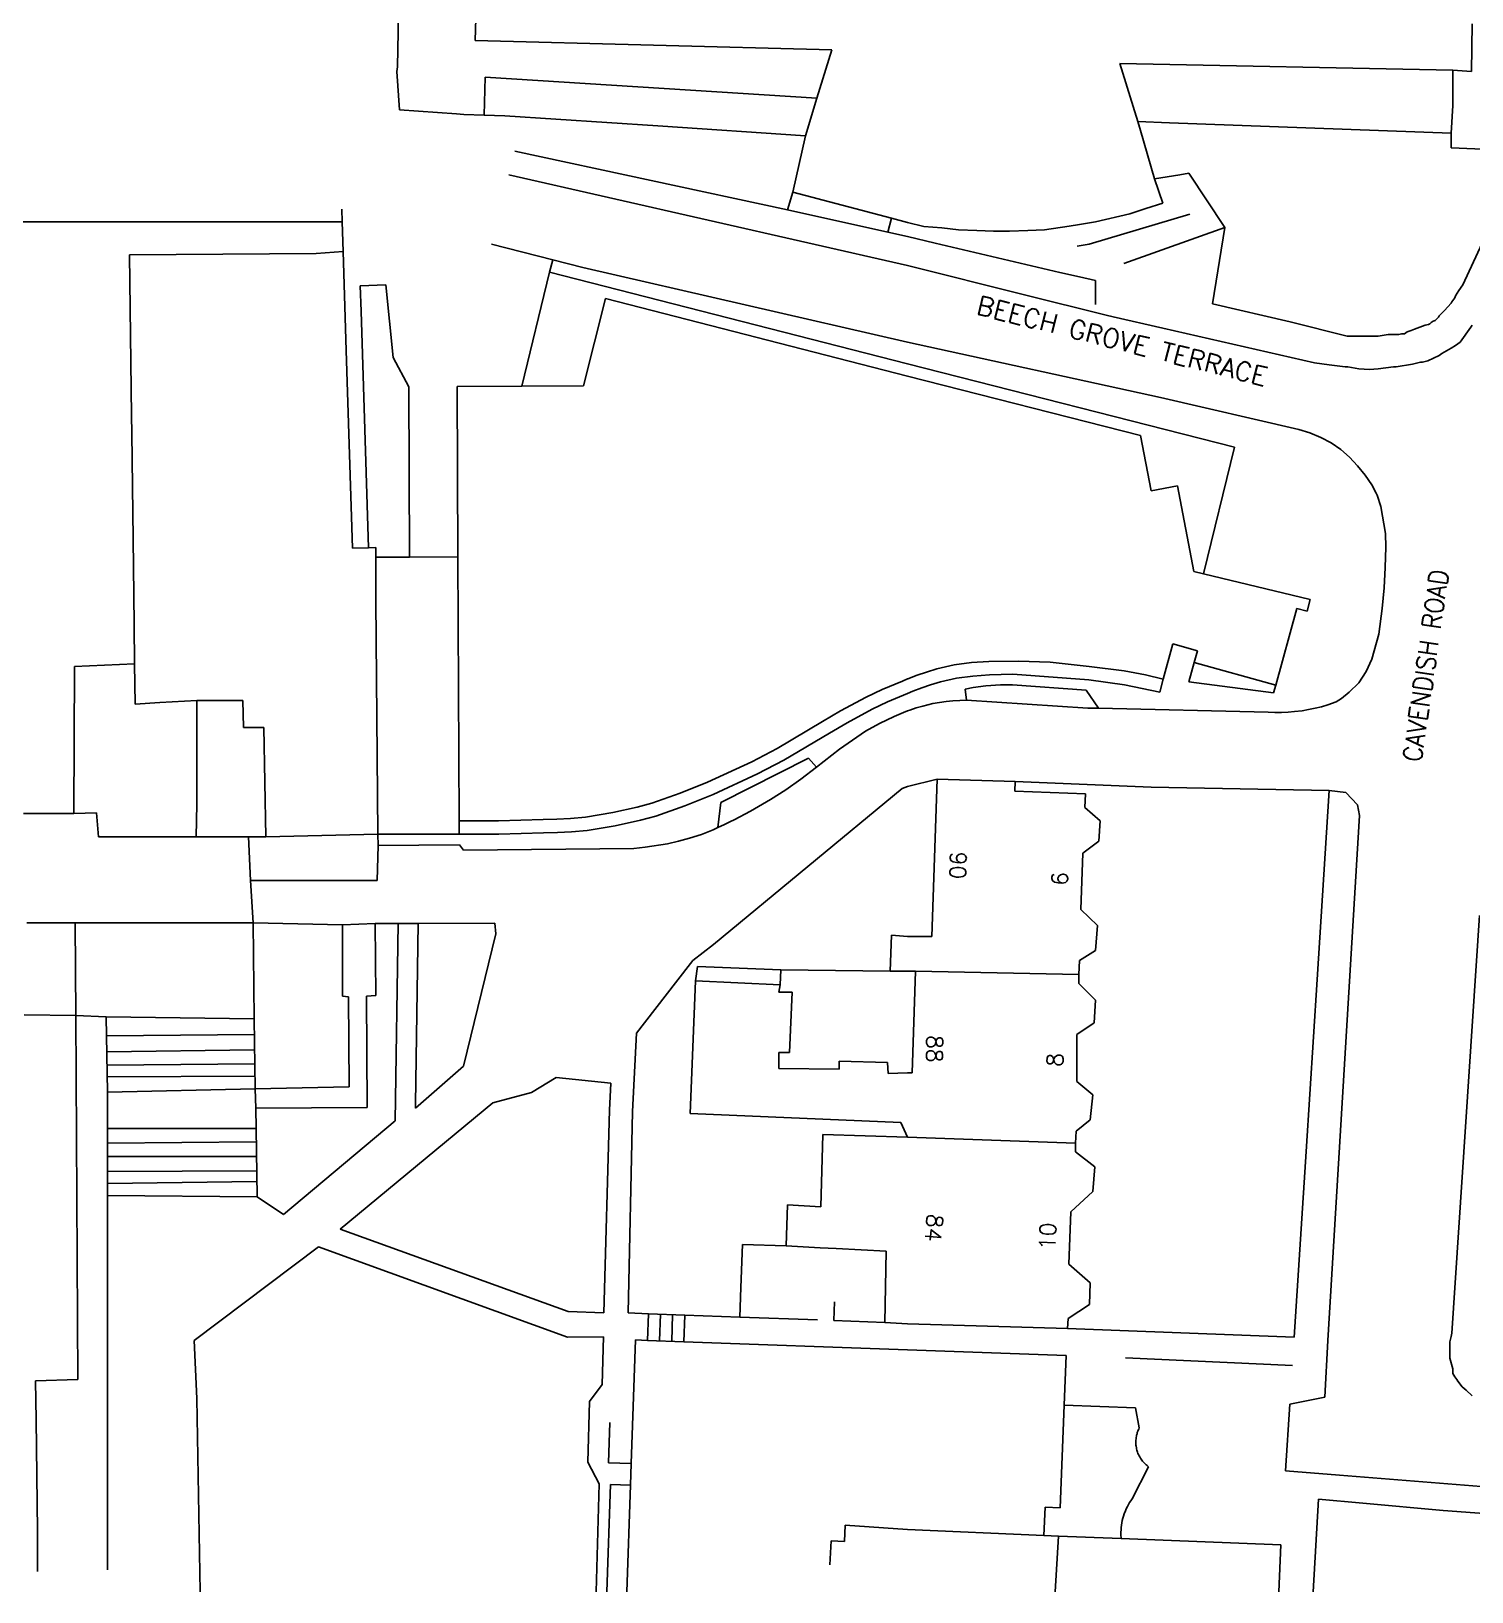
# Model space of a CAD drawing. Extents: x 427500 to 429848, y 434500 to 436505.
# Drawn here: x 429434.7 to 429542, y 434500 to 434616.2 of the extents above; entities that cross this region are included whole.
import ezdxf

# ---------------------------------------------------------------- set-up
doc = ezdxf.new("R2010")
doc.units = 0
doc.layers.add('LPTIP_Ex_Base', color=8, linetype='Continuous')
doc.layers.add('ROADNAME', color=7, linetype='Continuous')
doc.styles.add('LCC Romans', font='romans.shx', dxfattribs={"width": 0.9})
doc.styles.add('MtXpl_Romans', font='romans__.ttf')

msp = doc.modelspace()

# ---------------------------------------------------------------- linework, layer by layer
at = {"layer": 'LPTIP_Ex_Base', "color": 251, "true_color": 0x636466}
for p, q in [((429462, 434613.55), (429462.2, 434622.8)), ((429467.8, 434615.5), (429468, 434622.6)), ((429542.05, 434616.75), (429542, 434613.2)), ((429494.35, 434614.8), (429467.8, 434615.5)), ((429493.25, 434611.2), (429494.35, 434614.8)), ((429461.95, 434613.2), (429462, 434613.55)), ((429462.15, 434610.35), (429461.95, 434613.2)), ((429540.6, 434613.3), (429515.8, 434613.8)), ((429515.8, 434613.8), (429516.8, 434610.6)), ((429542, 434613.2), (429540.6, 434613.3)), ((429540.6, 434613.3), (429540.6, 434610.65)), ((429468.47, 434609.95), (429468.54, 434612.78)), ((429468.54, 434612.78), (429493.25, 434611.2)), ((429492.4, 434608.4), (429493.25, 434611.2)), ((429466.4, 434610.05), (429462.15, 434610.35)), ((429466.95, 434610), (429466.4, 434610.05)), ((429468.47, 434609.95), (429466.95, 434610)), ((429470, 434609.9), (429468.47, 434609.95)), ((429481.4, 434609.15), (429470, 434609.9)), ((429516.8, 434610.6), (429517.15, 434609.47)), ((429540.6, 434610.65), (429540.5, 434608.6)), ((429492.4, 434608.4), (429481.4, 434609.15)), ((429519.52, 434609.38), (429517.15, 434609.47)), ((429517.15, 434609.47), (429517.35, 434608.8)), ((429517.35, 434608.8), (429518.4, 434605.2)), ((429540.5, 434608.6), (429519.52, 434609.38)), ((429540.5, 434607.5), (429540.5, 434608.6)), ((429470.74, 434607.26), (429491.05, 434602.9)), ((429491.45, 434604.2), (429492.4, 434608.4)), ((429545.9, 434607.3), (429540.5, 434607.5)), ((429500, 434598.75), (429470.3, 434605.5)), ((429518.4, 434605.2), (429520.27, 434605.51)), ((429519, 434603.4), (429518.4, 434605.2)), ((429520.27, 434605.51), (429520.95, 434605.62)), ((429520.95, 434605.62), (429523.62, 434601.59)), ((429491.05, 434602.9), (429491.45, 434604.2)), ((429498.8, 434602.27), (429491.45, 434604.2)), ((429457.88, 434602), (429457.85, 434602.95)), ((429491.05, 434602.9), (429498.53, 434601.23)), ((429514, 434602), (429516.55, 434602.6)), ((429516.55, 434602.6), (429517.75, 434603)), ((429517.75, 434603), (429519, 434603.4)), ((429430.95, 434602), (429455.2, 434602)), ((429455.2, 434602), (429457.88, 434602)), ((429457.95, 434599.8), (429457.88, 434602)), ((429498.53, 434601.23), (429498.8, 434602.27)), ((429498.8, 434602.27), (429500, 434601.95)), ((429500, 434601.95), (429501.2, 434601.65)), ((429501.2, 434601.65), (429502.55, 434601.55)), ((429502.55, 434601.55), (429503.8, 434601.4)), ((429510.2, 434601.4), (429512.03, 434601.68)), ((429512.03, 434601.68), (429512.8, 434601.8)), ((429512.8, 434601.8), (429514, 434602)), ((429521.02, 434602.56), (429513.52, 434600.35)), ((429523.62, 434601.59), (429521.46, 434600.82)), ((429523.62, 434601.59), (429522.7, 434595.9)), ((429469, 434600.35), (429473.57, 434599.17)), ((429498.53, 434601.23), (429500, 434600.9)), ((429500, 434600.9), (429502.05, 434600.4)), ((429502.05, 434600.4), (429511.34, 434598.24)), ((429503.8, 434601.4), (429505.15, 434601.35)), ((429505.15, 434601.35), (429506.4, 434601.3)), ((429506.4, 434601.3), (429507.6, 434601.3)), ((429507.6, 434601.3), (429508.95, 434601.35)), ((429508.95, 434601.35), (429510.2, 434601.4)), ((429513.52, 434600.35), (429512.62, 434600.19)), ((429521.46, 434600.82), (429516.1, 434598.91)), ((429541.35, 434597.3), (429542.8, 434600.4)), ((429442.05, 434599.55), (429455.95, 434599.65)), ((429442.2, 434587.55), (429442.05, 434599.55)), ((429455.95, 434599.65), (429457.95, 434599.8)), ((429458.18, 434592.41), (429457.95, 434599.8)), ((429473.34, 434598.25), (429473.57, 434599.17)), ((429473.57, 434599.17), (429475.8, 434598.6)), ((429471.28, 434589.77), (429473.34, 434598.25)), ((429473.34, 434598.25), (429500, 434591.44)), ((429475.8, 434598.6), (429500, 434593.05)), ((429508.72, 434596.57), (429500, 434598.75)), ((429511.34, 434598.24), (429512.8, 434597.9)), ((429461.13, 434597.3), (429459.23, 434597.24)), ((429459.23, 434597.24), (429459.29, 434595.35)), ((429461.68, 434591.89), (429461.13, 434597.3)), ((429512.8, 434597.9), (429514, 434597.64)), ((429514, 434597.64), (429513.99, 434595.85)), ((429540.8, 434596.5), (429541.05, 434596.9)), ((429541.05, 434596.9), (429541.35, 434597.3)), ((429477.49, 434596.28), (429475.85, 434589.79)), ((429500, 434590.52), (429477.49, 434596.28)), ((429514.8, 434595.05), (429508.72, 434596.57)), ((429522.7, 434595.9), (429528.5, 434594.55)), ((429540, 434595.4), (429540.5, 434595.95)), ((429540.5, 434595.95), (429540.55, 434596.05)), ((429540.55, 434596.05), (429540.75, 434596.35)), ((429540.75, 434596.35), (429540.8, 434596.5)), ((429459.29, 434595.35), (429459.85, 434577.74)), ((429515.31, 434594.93), (429514.8, 434595.05)), ((429519.02, 434594.08), (429515.31, 434594.93)), ((429528.5, 434594.55), (429532.75, 434593.5)), ((429538.9, 434594.4), (429539, 434594.5)), ((429539, 434594.5), (429539.15, 434594.6)), ((429539.15, 434594.6), (429539.3, 434594.65)), ((429539.3, 434594.65), (429539.52, 434594.87)), ((429539.52, 434594.87), (429539.55, 434594.9)), ((429539.55, 434594.9), (429539.6, 434595)), ((429539.6, 434595), (429540, 434595.4)), ((429530.3, 434591.5), (429519.02, 434594.08)), ((429532.75, 434593.5), (429535.05, 434593.5)), ((429535.05, 434593.5), (429535.5, 434593.55)), ((429535.5, 434593.55), (429535.8, 434593.6)), ((429535.8, 434593.6), (429536.6, 434593.6)), ((429536.6, 434593.6), (429536.8, 434593.65)), ((429536.8, 434593.65), (429537, 434593.65)), ((429537, 434593.65), (429537.2, 434593.8)), ((429537.2, 434593.8), (429537.5, 434593.9)), ((429537.5, 434593.9), (429537.75, 434594)), ((429537.75, 434594), (429538.55, 434594.3)), ((429538.55, 434594.3), (429538.8, 434594.35)), ((429538.8, 434594.35), (429538.9, 434594.4)), ((429541.95, 434594.15), (429541.15, 434593.05)), ((429542.05, 434594.3), (429541.95, 434594.15)), ((429458.65, 434577.71), (429458.18, 434592.41)), ((429500, 434593.05), (429518.84, 434588.92)), ((429539.8, 434592.2), (429539.6, 434592.05)), ((429540.5, 434592.6), (429539.8, 434592.2)), ((429540.8, 434592.8), (429540.5, 434592.6)), ((429541.15, 434593.05), (429540.8, 434592.8)), ((429462.85, 434589.72), (429461.68, 434591.89)), ((429500, 434591.44), (429524.34, 434585.22)), ((429531.4, 434591.35), (429530.3, 434591.5)), ((429532.6, 434591.2), (429531.4, 434591.35)), ((429532.8, 434591.2), (429532.6, 434591.2)), ((429533.6, 434591.05), (429532.8, 434591.2)), ((429534.4, 434591), (429533.6, 434591.05)), ((429535.05, 434591.05), (429534.4, 434591)), ((429536.2, 434591.2), (429535.05, 434591.05)), ((429536.4, 434591.2), (429536.2, 434591.2)), ((429537.6, 434591.4), (429536.4, 434591.2)), ((429538.2, 434591.55), (429537.6, 434591.4)), ((429538.35, 434591.55), (429538.2, 434591.55)), ((429538.75, 434591.65), (429538.35, 434591.55)), ((429539.6, 434592.05), (429538.75, 434591.65)), ((429517.34, 434586.09), (429500, 434590.52)), ((429462.91, 434577.04), (429462.85, 434589.72)), ((429466.45, 434589.74), (429471.28, 434589.77)), ((429466.51, 434577.06), (429466.45, 434589.74)), ((429475.85, 434589.79), (429471.28, 434589.77)), ((429518.84, 434588.92), (429529.14, 434586.54)), ((429442.22, 434586.3), (429442.2, 434587.55)), ((429529.14, 434586.54), (429529.97, 434586.28)), ((429442.27, 434582.3), (429442.22, 434586.3)), ((429518.14, 434581.97), (429517.34, 434586.09)), ((429524.34, 434585.22), (429522.03, 434575.8)), ((429529.97, 434586.28), (429530.79, 434585.95)), ((429530.79, 434585.95), (429531.56, 434585.54)), ((429531.56, 434585.54), (429532.27, 434585.06)), ((429532.27, 434585.06), (429532.91, 434584.49)), ((429532.91, 434584.49), (429533.51, 434583.84)), ((429533.51, 434583.84), (429534.08, 434583.15)), ((429534.58, 434582.42), (429534.08, 434583.15)), ((429442.32, 434578.4), (429442.27, 434582.3)), ((429520.1, 434582.35), (429518.14, 434581.97)), ((429521.33, 434575.97), (429520.1, 434582.35)), ((429534.91, 434581.79), (429534.58, 434582.42)), ((429534.98, 434581.64), (429534.91, 434581.79)), ((429535.25, 434580.81), (429534.98, 434581.64)), ((429535.59, 434578.8), (429535.25, 434580.81)), ((429442.37, 434574.21), (429442.32, 434578.4)), ((429535.62, 434577.79), (429535.59, 434578.8)), ((429459.85, 434577.74), (429458.65, 434577.71)), ((429460.4, 434577.75), (429459.85, 434577.74)), ((429460.4, 434577.03), (429460.4, 434577.75)), ((429460.4, 434577.03), (429462.91, 434577.04)), ((429462.91, 434577.04), (429466.51, 434577.06)), ((429466.61, 434557.41), (429466.51, 434577.06)), ((429535.58, 434576.26), (429535.62, 434577.79)), ((429460.4, 434573.8), (429460.4, 434577.03)), ((429522.03, 434575.8), (429521.33, 434575.97)), ((429535.49, 434574.74), (429535.58, 434576.26)), ((429529.98, 434573.89), (429522.03, 434575.8)), ((429535.36, 434573.22), (429535.49, 434574.74)), ((429442.4, 434572), (429442.37, 434574.21)), ((429460.55, 434556.4), (429460.4, 434573.8)), ((429529.77, 434573.01), (429529.98, 434573.89)), ((429527.42, 434567.51), (429528.99, 434573.2)), ((429528.99, 434573.2), (429529.77, 434573.01)), ((429535.1, 434571.29), (429535.36, 434573.22)), ((429442.43, 434569.08), (429442.4, 434572)), ((429534.59, 434569.43), (429535.1, 434571.29)), ((429519.76, 434570.57), (429519.04, 434567.95)), ((429521.59, 434570.06), (429519.76, 434570.57)), ((429437.95, 434568.9), (429437.9, 434557.95)), ((429442.43, 434569.08), (429437.95, 434568.9)), ((429442.47, 434566.1), (429442.43, 434569.08)), ((429503.46, 434569.01), (429502.19, 434568.72)), ((429504.76, 434569.18), (429503.46, 434569.01)), ((429506.05, 434569.27), (429504.76, 434569.18)), ((429508.27, 434569.3), (429506.05, 434569.27)), ((429510.62, 434569.21), (429508.27, 434569.3)), ((429513.52, 434568.9), (429510.62, 434569.21)), ((429516.13, 434568.57), (429513.52, 434568.9)), ((429520.95, 434567.74), (429521.35, 434569.19)), ((429521.35, 434569.19), (429521.59, 434570.06)), ((429527.42, 434567.51), (429521.35, 434569.19)), ((429534.16, 434568.52), (429534.59, 434569.43)), ((429499.61, 434567.8), (429498.1, 434567.17)), ((429500, 434567.97), (429499.61, 434567.8)), ((429500.03, 434567.98), (429500, 434567.97)), ((429500.72, 434568.24), (429500.03, 434567.98)), ((429501.4, 434568.48), (429500.72, 434568.24)), ((429502.19, 434568.72), (429501.4, 434568.48)), ((429501.71, 434567.53), (429502.44, 434567.75)), ((429502.44, 434567.75), (429503.64, 434568.02)), ((429503.64, 434568.02), (429504.86, 434568.18)), ((429504.86, 434568.18), (429506.1, 434568.27)), ((429506.1, 434568.27), (429507.84, 434568.33)), ((429507.84, 434568.33), (429513.5, 434567.9)), ((429513.5, 434567.9), (429516.15, 434567.53)), ((429517.72, 434568.27), (429516.13, 434568.57)), ((429519.04, 434567.95), (429517.72, 434568.27)), ((429518.78, 434566.99), (429519.04, 434567.95)), ((429527.26, 434566.93), (429520.95, 434567.74)), ((429533.6, 434567.68), (429534.16, 434568.52)), ((429496.91, 434566.6), (429495, 434565.58)), ((429498.1, 434567.17), (429496.91, 434566.6)), ((429498.51, 434566.26), (429500, 434566.88)), ((429500, 434566.88), (429500.4, 434567.05)), ((429500.4, 434567.05), (429501.06, 434567.3)), ((429501.06, 434567.3), (429501.71, 434567.53)), ((429504.3, 434567.2), (429504.89, 434567.32)), ((429504.4, 434566.38), (429504.3, 434567.2)), ((429504.89, 434567.32), (429505.82, 434567.45)), ((429505.82, 434567.45), (429506.91, 434567.52)), ((429506.91, 434567.52), (429507.82, 434567.53)), ((429507.82, 434567.53), (429513.31, 434567.12)), ((429513.31, 434567.12), (429514.21, 434565.78)), ((429516.15, 434567.53), (429518.78, 434566.99)), ((429527.42, 434567.51), (429527.26, 434566.93)), ((429532.32, 434566.52), (429532.9, 434566.97)), ((429532.9, 434566.97), (429533.6, 434567.68)), ((429444.3, 434566.2), (429442.47, 434566.1)), ((429447.05, 434566.35), (429444.3, 434566.2)), ((429450.5, 434566.35), (429447.05, 434566.35)), ((429447.05, 434558.65), (429447.05, 434566.35)), ((429450.55, 434564.35), (429450.5, 434566.35)), ((429495, 434565.58), (429493.67, 434564.8)), ((429495.49, 434564.71), (429497.36, 434565.71)), ((429497.36, 434565.71), (429498.51, 434566.26)), ((429499.69, 434565.46), (429499, 434565.16)), ((429500, 434565.59), (429499.69, 434565.46)), ((429500.16, 434565.65), (429500, 434565.59)), ((429500.64, 434565.81), (429500.16, 434565.65)), ((429501.13, 434565.95), (429500.64, 434565.81)), ((429501.88, 434566.13), (429501.13, 434565.95)), ((429502.38, 434566.22), (429501.88, 434566.13)), ((429502.88, 434566.29), (429502.38, 434566.22)), ((429503.38, 434566.34), (429502.88, 434566.29)), ((429503.89, 434566.37), (429503.38, 434566.34)), ((429504.4, 434566.38), (429503.89, 434566.37)), ((429504.4, 434566.38), (429513.43, 434565.8)), ((429513.43, 434565.8), (429514.21, 434565.78)), ((429514.21, 434565.78), (429526.86, 434565.49)), ((429526.86, 434565.49), (429527.35, 434565.47)), ((429527.35, 434565.47), (429527.85, 434565.47)), ((429527.85, 434565.47), (429528.34, 434565.49)), ((429528.34, 434565.49), (429528.83, 434565.53)), ((429528.83, 434565.53), (429529.38, 434565.59)), ((429529.38, 434565.59), (429529.87, 434565.68)), ((429529.87, 434565.68), (429530.35, 434565.78)), ((429530.35, 434565.78), (429530.83, 434565.9)), ((429530.83, 434565.9), (429531.3, 434566.04)), ((429531.3, 434566.04), (429531.93, 434566.26)), ((429531.93, 434566.26), (429532.32, 434566.52)), ((429452.05, 434564.35), (429450.55, 434564.35)), ((429452.2, 434556.2), (429452.05, 434564.35)), ((429493.67, 434564.8), (429490.29, 434562.78)), ((429494.18, 434563.94), (429495.49, 434564.71)), ((429497.9, 434564.64), (429496.86, 434564.08)), ((429499, 434565.16), (429497.9, 434564.64)), ((429490.78, 434561.91), (429494.18, 434563.94)), ((429496.86, 434564.08), (429494.92, 434562.74)), ((429486.1, 434558.77), (429492.63, 434562.08)), ((429490.29, 434562.78), (429488.39, 434561.79)), ((429492.63, 434562.08), (429493.21, 434561.39)), ((429494.92, 434562.74), (429493.21, 434561.39)), ((429488.39, 434561.79), (429485.11, 434560.29)), ((429485.51, 434559.37), (429488.83, 434560.89)), ((429488.83, 434560.89), (429490.78, 434561.91)), ((429492.05, 434560.5), (429493.21, 434561.39)), ((429485.11, 434560.29), (429483.06, 434559.46)), ((429485.55, 434548.2), (429499.6, 434559.8)), ((429489.8, 434558.98), (429490.94, 434559.72)), ((429490.94, 434559.72), (429492.05, 434560.5)), ((429499.6, 434559.8), (429500, 434559.95)), ((429500, 434559.95), (429502.2, 434560.5)), ((429502.2, 434560.5), (429501.8, 434548.8)), ((429502.2, 434560.5), (429508.02, 434560.33)), ((429508.02, 434560.33), (429508, 434559.6)), ((429508.02, 434560.33), (429518.15, 434559.9)), ((429518.15, 434559.9), (429531.4, 434559.65)), ((429531.4, 434559.65), (429530.5, 434545.58)), ((429531.4, 434559.65), (429532.65, 434559.5)), ((429447, 434556.2), (429447.05, 434558.65)), ((429480.95, 434558.71), (429479.86, 434558.42)), ((429483.06, 434559.46), (429480.95, 434558.71)), ((429481.24, 434557.75), (429483.41, 434558.52)), ((429483.41, 434558.52), (429485.51, 434559.37)), ((429485.86, 434556.9), (429486.1, 434558.77)), ((429488.3, 434558.11), (429489.8, 434558.98)), ((429508, 434559.6), (429513.25, 434559.4)), ((429513.25, 434559.4), (429513.2, 434558.4)), ((429532.65, 434559.5), (429533.5, 434558.6)), ((429533.5, 434558.6), (429533.65, 434557.8)), ((429437.9, 434557.95), (429434.15, 434557.95)), ((429437.9, 434557.95), (429439.6, 434558)), ((429439.6, 434558), (429439.75, 434556.2)), ((429469.54, 434557.41), (429466.61, 434557.41)), ((429466.61, 434556.41), (429466.61, 434557.41)), ((429472.85, 434557.5), (429469.54, 434557.41)), ((429473.88, 434557.53), (429472.85, 434557.5)), ((429474.89, 434557.58), (429473.88, 434557.53)), ((429476.01, 434557.67), (429474.89, 434557.58)), ((429478.04, 434558.01), (429476.01, 434557.67)), ((429479.86, 434558.42), (429478.04, 434558.01)), ((429478.23, 434557.03), (429480.1, 434557.45)), ((429480.1, 434557.45), (429481.24, 434557.75)), ((429486.36, 434557.12), (429486.82, 434557.35)), ((429486.82, 434557.35), (429487.09, 434557.48)), ((429487.09, 434557.48), (429488.3, 434558.11)), ((429513.2, 434558.4), (429514.35, 434557.4)), ((429514.35, 434557.4), (429514.25, 434555.9)), ((429533.65, 434557.8), (429531.3, 434518.7)), ((429439.75, 434556.2), (429447, 434556.2)), ((429447, 434556.2), (429450.9, 434556.2)), ((429450.9, 434556.2), (429452.2, 434556.2)), ((429450.9, 434556.2), (429451.05, 434552.95)), ((429460.55, 434556.4), (429452.2, 434556.2)), ((429466.61, 434556.41), (429460.55, 434556.4)), ((429460.57, 434555.56), (429460.55, 434556.4)), ((429466.61, 434556.41), (429469.55, 434556.41)), ((429469.55, 434556.41), (429472.88, 434556.5)), ((429472.88, 434556.5), (429473.92, 434556.53)), ((429473.92, 434556.53), (429474.96, 434556.58)), ((429474.96, 434556.58), (429476.13, 434556.68)), ((429476.13, 434556.68), (429478.23, 434557.03)), ((429483.76, 434556.11), (429484.64, 434556.39)), ((429484.64, 434556.39), (429485.51, 434556.74)), ((429485.51, 434556.74), (429485.86, 434556.9)), ((429485.86, 434556.9), (429486.36, 434557.12)), ((429460.5, 434552.95), (429460.57, 434555.56)), ((429460.57, 434555.56), (429466.62, 434555.61)), ((429466.62, 434555.61), (429466.92, 434555.21)), ((429466.92, 434555.21), (429479.6, 434555.34)), ((429479.6, 434555.34), (429480.45, 434555.43)), ((429480.45, 434555.43), (429482.11, 434555.7)), ((429482.11, 434555.7), (429482.94, 434555.89)), ((429482.94, 434555.89), (429483.76, 434556.11)), ((429513.05, 434555), (429512.9, 434550.8)), ((429514.25, 434555.9), (429513.05, 434555)), ((429451.05, 434552.95), (429451.25, 434549.8)), ((429451.05, 434552.95), (429460.5, 434552.95)), ((429512.9, 434550.8), (429514.15, 434549.6)), ((429540.55, 434519.25), (429542.6, 434550.35)), ((429434.4, 434549.8), (429438, 434549.8)), ((429438, 434549.8), (429451.25, 434549.8)), ((429438, 434549.8), (429438.05, 434542.9)), ((429451.25, 434549.8), (429457.9, 434549.65)), ((429451.25, 434549.8), (429451.34, 434542.65)), ((429457.9, 434549.65), (429460.35, 434549.75)), ((429457.9, 434544.35), (429457.9, 434549.65)), ((429460.35, 434549.75), (429462.05, 434549.76)), ((429460.35, 434549.75), (429460.4, 434544.4)), ((429462.05, 434549.76), (429461.83, 434535.06)), ((429462.05, 434549.76), (429463.55, 434549.77)), ((429463.55, 434549.77), (429463.35, 434536.33)), ((429463.55, 434549.77), (429469.25, 434549.79)), ((429469.34, 434549), (429469.25, 434549.79)), ((429514.15, 434549.6), (429514, 434547.75)), ((429466.92, 434539.13), (429469.34, 434549)), ((429484, 434547), (429485.55, 434548.2)), ((429498.8, 434548.9), (429498.7, 434546.2)), ((429500, 434548.8), (429498.8, 434548.9)), ((429501.8, 434548.8), (429500, 434548.8)), ((429482.71, 434545.34), (429484, 434547)), ((429512.8, 434547), (429512.75, 434545.95)), ((429514, 434547.75), (429512.8, 434547)), ((429484.2, 434545.5), (429484.35, 434546.55)), ((429484.35, 434546.55), (429490.55, 434546.3)), ((429490.55, 434546.3), (429490.5, 434545.2)), ((429490.55, 434546.3), (429498.7, 434546.2)), ((429498.7, 434546.2), (429500, 434546.2)), ((429500, 434546.2), (429500.6, 434546.2)), ((429500.6, 434546.2), (429500.35, 434538.65)), ((429500.6, 434546.2), (429512.75, 434545.95)), ((429512.75, 434545.95), (429512.75, 434545.3)), ((429479.8, 434541.6), (429482.71, 434545.34)), ((429483.8, 434535.6), (429484.2, 434545.5)), ((429484.2, 434545.5), (429490.5, 434545.2)), ((429490.4, 434544.65), (429490.5, 434545.2)), ((429491.4, 434544.65), (429490.4, 434544.65)), ((429491.2, 434540.15), (429491.4, 434544.65)), ((429512.75, 434545.3), (429514, 434544.05)), ((429530.5, 434545.58), (429529.68, 434532.78)), ((429458.35, 434544.3), (429457.9, 434544.35)), ((429458.4, 434537.6), (429458.35, 434544.3)), ((429460.4, 434544.4), (429459.7, 434544.35)), ((429459.7, 434544.35), (429459.75, 434536.05)), ((429514, 434544.05), (429513.9, 434542.35)), ((429438.05, 434542.9), (429434.2, 434542.95)), ((429438.05, 434542.9), (429440.3, 434542.8)), ((429438.05, 434542.9), (429438.2, 434515.8)), ((429440.3, 434542.8), (429440.4, 434537.2)), ((429440.3, 434542.8), (429451.34, 434542.65)), ((429451.34, 434542.65), (429451.4, 434537.45)), ((429513.9, 434542.35), (429512.6, 434541.5)), ((429451.35, 434541.5), (429440.33, 434541.4)), ((429479.8, 434541.6), (429479.5, 434535.77)), ((429512.6, 434541.5), (429512.6, 434538)), ((429440.35, 434540.2), (429451.36, 434540.35)), ((429490.4, 434538.95), (429490.4, 434540.15)), ((429490.4, 434540.15), (429491.2, 434540.15)), ((429451.38, 434539.3), (429440.36, 434539.2)), ((429463.35, 434536.02), (429466.92, 434539.13)), ((429494.9, 434538.9), (429490.4, 434538.95)), ((429498.5, 434539.4), (429494.9, 434539.5)), ((429494.9, 434539.5), (429494.9, 434538.9)), ((429498.55, 434538.6), (429498.5, 434539.4)), ((429440.38, 434538.35), (429451.39, 434538.4)), ((429451.4, 434537.45), (429458.4, 434537.6)), ((429471.99, 434537.18), (429473.82, 434538.3)), ((429473.82, 434538.3), (429477.89, 434537.86)), ((429477.89, 434537.86), (429477.81, 434535.86)), ((429500, 434538.65), (429498.55, 434538.6)), ((429500.35, 434538.65), (429500, 434538.65)), ((429512.6, 434538), (429513.8, 434537)), ((429451.4, 434537.45), (429440.4, 434537.2)), ((429440.4, 434537.2), (429440.4, 434534.5)), ((429451.4, 434537.45), (429451.45, 434536)), ((429457.74, 434527.01), (429469.11, 434536.4)), ((429469.11, 434536.4), (429471.99, 434537.18)), ((429513.8, 434537), (429513.6, 434535.15)), ((429459.75, 434536.05), (429451.45, 434536)), ((429451.45, 434536), (429451.47, 434534.5)), ((429463.35, 434536.33), (429463.35, 434536.02)), ((429477.81, 434535.86), (429477.38, 434520.78)), ((429479.5, 434535.77), (429479.18, 434520.76)), ((429499.5, 434534.95), (429483.8, 434535.6)), ((429440.4, 434534.5), (429440.4, 434529.5)), ((429440.4, 434534.5), (429451.47, 434534.5)), ((429451.47, 434534.5), (429451.55, 434529.4)), ((429461.83, 434535.06), (429453.52, 434528.09)), ((429493.7, 434534.05), (429493.55, 434528.65)), ((429500, 434533.85), (429493.7, 434534.05)), ((429500, 434533.85), (429499.5, 434534.95)), ((429512.55, 434534.3), (429512.5, 434533.4)), ((429513.6, 434535.15), (429512.55, 434534.3)), ((429451.49, 434533.5), (429440.4, 434533.4)), ((429500, 434533.85), (429512.5, 434533.4)), ((429512.5, 434533.4), (429512.5, 434532.75)), ((429440.4, 434532.4), (429451.5, 434532.4)), ((429512.5, 434532.75), (429513.95, 434531.65)), ((429529.68, 434532.78), (429528.8, 434518.95)), ((429451.52, 434531.35), (429440.4, 434531.3)), ((429513.95, 434531.65), (429513.8, 434529.8)), ((429440.4, 434530.4), (429451.53, 434530.55)), ((429440.4, 434529.5), (429440.4, 434513)), ((429451.55, 434529.4), (429440.4, 434529.5)), ((429453.52, 434528.09), (429451.55, 434529.4)), ((429513.8, 434529.8), (429512.15, 434528.3)), ((429491.05, 434528.8), (429490.95, 434525.75)), ((429493.55, 434528.65), (429491.05, 434528.8)), ((429512.15, 434528.3), (429512, 434524.4)), ((429474.73, 434520.86), (429457.74, 434527.01)), ((429456.13, 434525.68), (429446.86, 434518.7)), ((429474.68, 434518.96), (429456.13, 434525.68)), ((429487.7, 434525.86), (429487.59, 434522.65)), ((429490.95, 434525.75), (429487.7, 434525.86)), ((429490.95, 434525.75), (429493.49, 434525.61)), ((429493.49, 434525.61), (429494.69, 434525.55)), ((429494.69, 434525.55), (429498.4, 434525.35)), ((429498.4, 434525.35), (429498.3, 434520.05)), ((429512, 434524.4), (429513.6, 434523)), ((429487.51, 434520.45), (429487.59, 434522.65)), ((429513.6, 434523), (429513.55, 434521.4)), ((429494.5, 434520.19), (429494.55, 434521.59)), ((429513.55, 434521.4), (429511.95, 434520.35)), ((429477.38, 434520.78), (429474.73, 434520.86)), ((429479.18, 434520.76), (429480.7, 434520.7)), ((429480.7, 434520.7), (429480.63, 434518.72)), ((429480.7, 434520.7), (429483.4, 434520.6)), ((429481.6, 434520.67), (429481.53, 434518.69)), ((429482.5, 434520.63), (429482.43, 434518.65)), ((429483.4, 434520.6), (429483.33, 434518.62)), ((429483.4, 434520.6), (429487.51, 434520.45)), ((429493.3, 434520.24), (429487.51, 434520.45)), ((429498.3, 434520.05), (429494.5, 434520.19)), ((429511.95, 434520.35), (429511.9, 434519.6)), ((429477.34, 434518.98), (429474.68, 434518.96)), ((429477.24, 434515.44), (429477.34, 434518.98)), ((429500, 434519.95), (429498.3, 434520.05)), ((429511.9, 434519.6), (429500, 434519.95)), ((429528.8, 434518.95), (429511.9, 434519.6)), ((429540.4, 434518.6), (429540.5, 434519)), ((429540.5, 434519), (429540.55, 434519.25)), ((429446.86, 434518.7), (429447.07, 434514.38)), ((429479.73, 434518.75), (429479.42, 434509.56)), ((429480.63, 434518.72), (429479.73, 434518.75)), ((429483.33, 434518.62), (429480.63, 434518.72)), ((429500, 434518.02), (429483.33, 434518.62)), ((429511.82, 434517.6), (429500, 434518.02)), ((429531.3, 434518.7), (429531.07, 434514.49)), ((429540.4, 434517.4), (429540.4, 434518.6)), ((429511.67, 434513.9), (429511.82, 434517.6)), ((429516.22, 434517.42), (429528.66, 434516.85)), ((429540.6, 434516.6), (429540.4, 434517.4)), ((429438.2, 434515.8), (429435.05, 434515.7)), ((429435.05, 434515.7), (429435.1, 434512.8)), ((429540.6, 434516.25), (429540.6, 434516.6)), ((429540.75, 434516), (429540.6, 434516.25)), ((429540.9, 434515.8), (429540.75, 434516)), ((429540.99, 434515.67), (429540.9, 434515.8)), ((429541.3, 434515.25), (429540.99, 434515.67)), ((429447.07, 434514.38), (429447.3, 434500)), ((429476.3, 434514.17), (429477.24, 434515.44)), ((429531.07, 434514.49), (429528.47, 434513.96)), ((429541.6, 434515), (429541.3, 434515.25)), ((429542.05, 434514.6), (429541.6, 434515)), ((429476.18, 434509.65), (429476.3, 434514.17)), ((429511.36, 434506.25), (429511.67, 434513.9)), ((429511.67, 434513.9), (429516.97, 434513.69)), ((429516.97, 434513.69), (429517.26, 434512.21)), ((429528.15, 434509.01), (429528.47, 434513.96)), ((429435.1, 434512.8), (429435.2, 434504.55)), ((429440.4, 434513), (429440.4, 434501.63)), ((429477.72, 434509.61), (429477.82, 434512.61)), ((429517.18, 434512.03), (429517.15, 434511.95)), ((429517.22, 434512.12), (429517.18, 434512.03)), ((429517.26, 434512.21), (429517.22, 434512.12)), ((429517.01, 434511.3), (429517, 434511.21)), ((429517, 434511.21), (429517, 434511.11)), ((429517, 434511.11), (429517.01, 434511.02)), ((429517.02, 434511.4), (429517.01, 434511.3)), ((429517.01, 434511.02), (429517.01, 434510.92)), ((429517.01, 434510.92), (429517.02, 434510.83)), ((429517.03, 434511.49), (429517.02, 434511.4)), ((429517.02, 434510.83), (429517.04, 434510.73)), ((429517.04, 434511.58), (429517.03, 434511.49)), ((429517.06, 434511.67), (429517.04, 434511.58)), ((429517.09, 434511.77), (429517.06, 434511.67)), ((429517.11, 434511.86), (429517.09, 434511.77)), ((429517.15, 434511.95), (429517.11, 434511.86)), ((429477.03, 434508.03), (429476.18, 434509.65)), ((429517.04, 434510.73), (429517.06, 434510.64)), ((429517.06, 434510.64), (429517.08, 434510.55)), ((429517.08, 434510.55), (429517.13, 434510.39)), ((429517.13, 434510.39), (429517.16, 434510.3)), ((429517.16, 434510.3), (429517.2, 434510.21)), ((429517.2, 434510.21), (429517.24, 434510.13)), ((429517.24, 434510.13), (429517.29, 434510.04)), ((429517.29, 434510.04), (429517.34, 434509.96)), ((429517.34, 434509.96), (429517.39, 434509.88)), ((429517.39, 434509.88), (429517.44, 434509.8)), ((429517.44, 434509.8), (429517.5, 434509.73)), ((429517.5, 434509.73), (429517.56, 434509.66)), ((429517.56, 434509.66), (429517.63, 434509.59)), ((429479.42, 434509.56), (429477.72, 434509.61)), ((429479.42, 434509.56), (429479.37, 434507.95)), ((429517.95, 434509.3), (429516.74, 434506.92)), ((429517.63, 434509.59), (429517.69, 434509.52)), ((429517.69, 434509.52), (429517.76, 434509.46)), ((429517.76, 434509.46), (429517.84, 434509.4)), ((429517.84, 434509.4), (429517.95, 434509.3)), ((429528.15, 434509.01), (429532.18, 434508.69)), ((429532.18, 434508.69), (429543.35, 434507.8)), ((429476.8, 434500), (429477.03, 434508.03)), ((429477.87, 434508), (429477.6, 434500)), ((429479.37, 434507.95), (429477.87, 434508)), ((429479.37, 434507.95), (429479.1, 434500)), ((429510.15, 434504.2), (429510.26, 434506.3)), ((429510.26, 434506.3), (429511.36, 434506.25)), ((429516.29, 434506.18), (429516.22, 434506.02)), ((429516.37, 434506.34), (429516.29, 434506.18)), ((429516.45, 434506.49), (429516.37, 434506.34)), ((429516.54, 434506.64), (429516.45, 434506.49)), ((429516.64, 434506.78), (429516.54, 434506.64)), ((429516.74, 434506.92), (429516.64, 434506.78)), ((429530.2, 434500), (429530.6, 434506.9)), ((429530.6, 434506.9), (429533.92, 434506.6)), ((429533.92, 434506.6), (429539.9, 434506.05)), ((429515.95, 434505.13), (429515.93, 434504.96)), ((429515.99, 434505.3), (429515.95, 434505.13)), ((429516.03, 434505.47), (429515.99, 434505.3)), ((429516.08, 434505.64), (429516.03, 434505.47)), ((429516.13, 434505.8), (429516.08, 434505.64)), ((429516.22, 434506.02), (429516.13, 434505.8)), ((429539.9, 434506.05), (429548.65, 434505.4)), ((429435.2, 434504.55), (429435.2, 434501.5)), ((429495.35, 434504.95), (429495.3, 434503.75)), ((429500, 434504.65), (429495.35, 434504.95)), ((429510.15, 434504.2), (429500, 434504.65)), ((429511.25, 434504.15), (429510.15, 434504.2)), ((429511, 434500), (429511.25, 434504.15)), ((429511.25, 434504.15), (429515.91, 434503.97)), ((429515.9, 434504.61), (429515.89, 434504.43)), ((429515.89, 434504.43), (429515.89, 434504.26)), ((429515.89, 434504.26), (429515.91, 434503.97)), ((429515.91, 434504.78), (429515.9, 434504.61)), ((429515.93, 434504.96), (429515.91, 434504.78)), ((429515.91, 434503.97), (429527.8, 434503.5)), ((429494.3, 434503.8), (429494.2, 434502)), ((429495.3, 434503.75), (429494.3, 434503.8)), ((429527.65, 434500), (429527.8, 434503.5))]:
    msp.add_line(p, q, dxfattribs=at)

# ---------------------------------------------------------------- texts
at = {"layer": 'LPTIP_Ex_Base', "color": 251, "true_color": 0x636466, "style": 'MtXpl_Romans'}
for s, height, rotation, p in [('BEECH GROVE TERRACE', 1.4, 345.9, (429505.04, 434595.17)), ('90', 1.2, 268.4, (429503.19, 434555.13)), ('6', 1.2, 87.2, (429511.91, 434552.54)), ('88', 1.2, 269.6, (429501.42, 434541.46)), ('8', 1.2, 88.3, (429511.57, 434539.07)), ('84', 1.2, 265.1, (429501.46, 434528.17)), ('10', 1.2, 87.3, (429510.98, 434525.41))]:
    msp.add_text(s, height=height, rotation=rotation, dxfattribs=at).set_placement(p)
at = {"layer": 'ROADNAME', "style": 'LCC Romans', "width": 0.9}
msp.add_text('CAVENDISH ROAD', height=1.4, rotation=81.8, dxfattribs=at).set_placement((429538.26, 434561.73))

doc.saveas('drawing.dxf')
